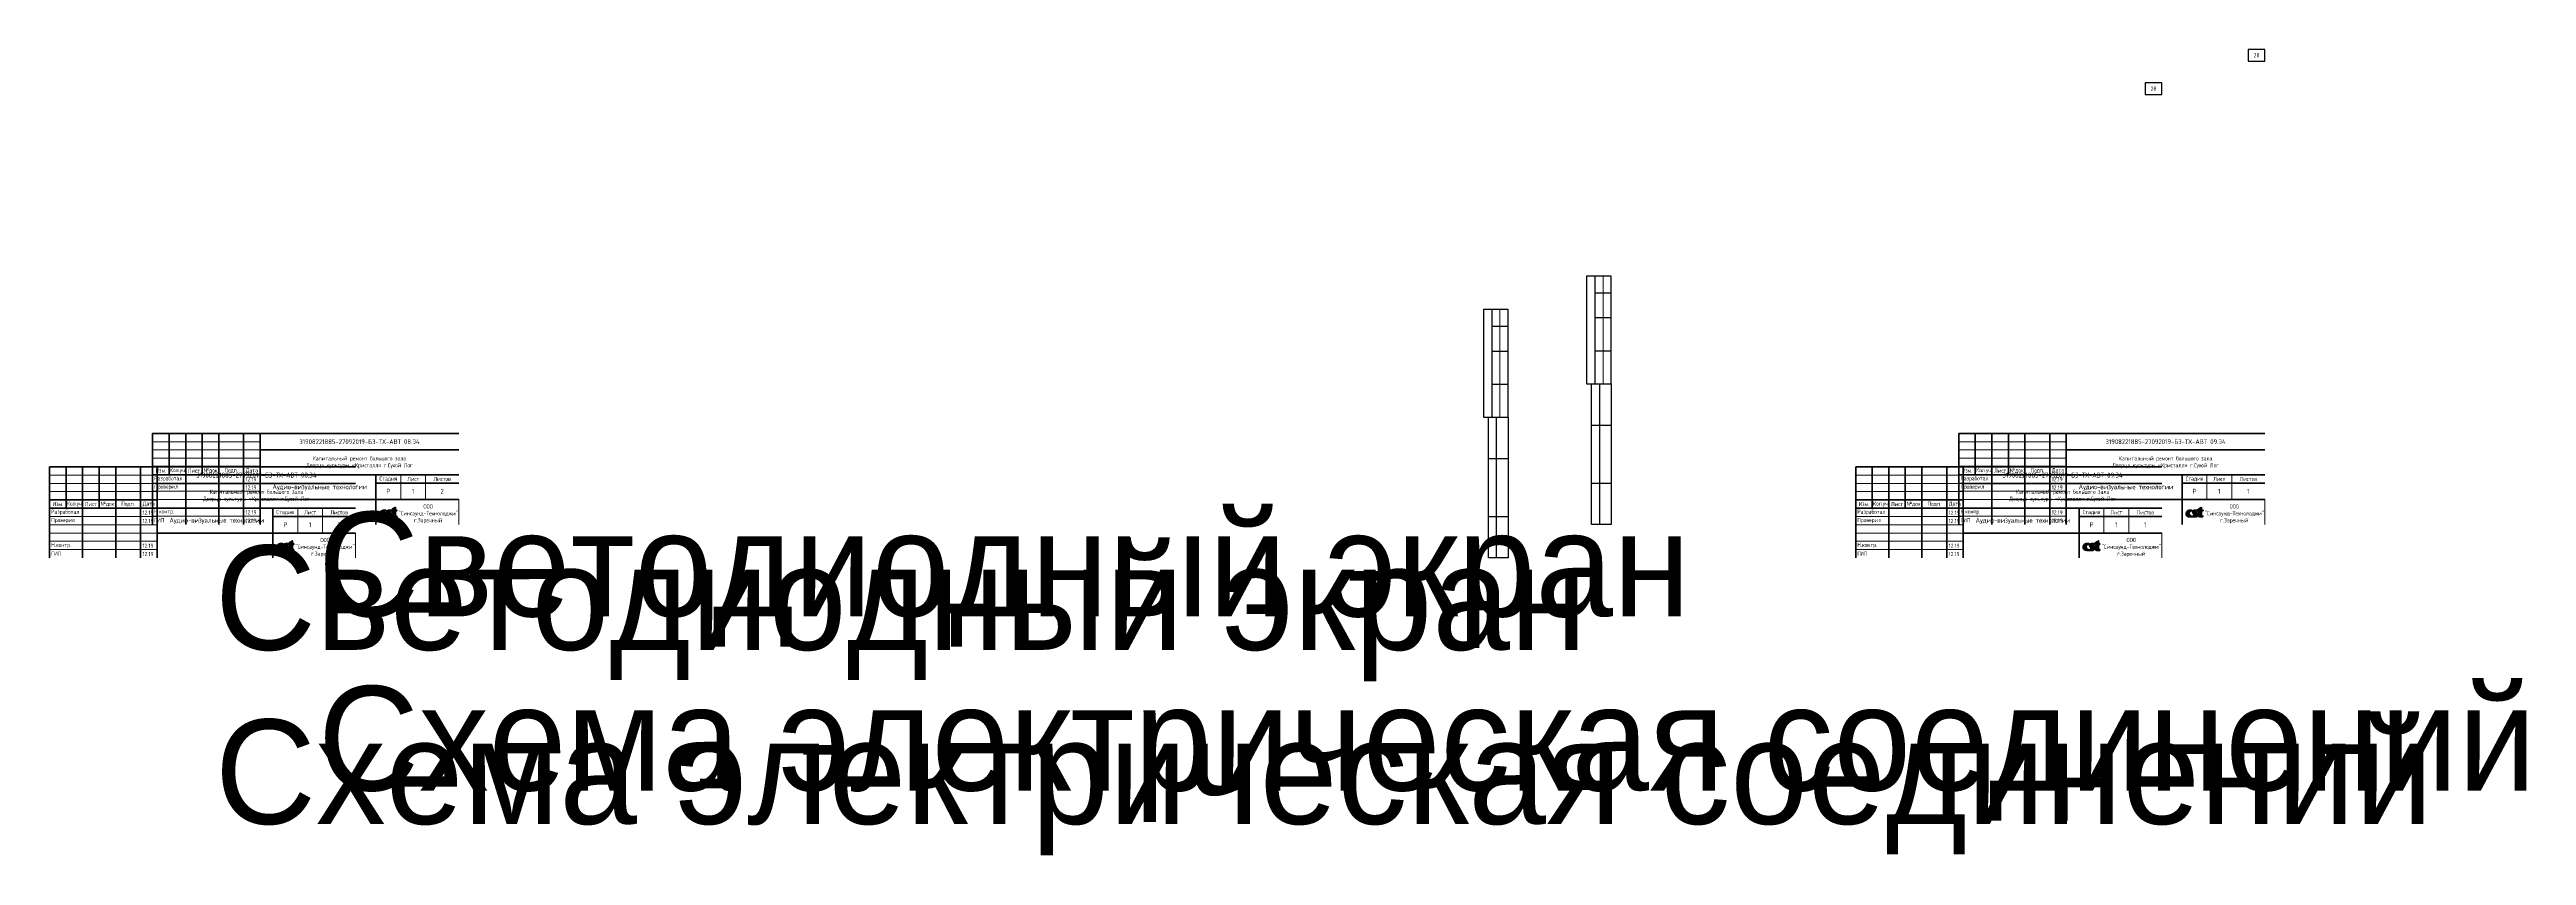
# Model space of a CAD drawing. Header units: millimetres. Extents: x -610846 to 2504857, y -1998781 to 277389.
# Drawn here: x 803 to 150509, y -201564 to -152854 of the extents above; entities that cross this region are included whole.
import ezdxf
from ezdxf.enums import TextEntityAlignment as Align

# ---------------------------------------------------------------- set-up
doc = ezdxf.new("R2018")
doc.units = ezdxf.units.MM
doc.linetypes.add('CONTI', pattern=[0])
doc.layers.get('0').update_dxf_attribs({"lineweight": 25})
for name, color, linetype, lineweight in [('01 Рама листа', 7, 'Continuous', 40), ('01 Штамп листа', 7, 'Continuous', 30), ('Рамка', 7, 'Continuous', 40)]:
    doc.layers.add(name, color=color, linetype=linetype, lineweight=lineweight)
doc.layers.add('RAMKA', color=7, linetype='CONTI')
doc.styles.add('GOST 2.304', font='GOST.TTF')
doc.styles.get("Standard").update_dxf_attribs({"font": 'GOST.TTF'})

# ---------------------------------------------------------------- blocks, each defined once
blk = doc.blocks.new('A$C491C5DBD')
at = {"ltscale": 200}
h = blk.add_hatch(color=250, dxfattribs=at)
h.dxf.hatch_style = 1
edge = h.paths.add_edge_path()
edge.add_spline(control_points=[(-740, 448), (-847, 559), (-923, 732), (-748, 732), (-748, 732)], knot_values=[0.7857143, 0.7857143, 0.7857143, 0.7857143, 0.8035714, 0.8214286, 0.8214286, 0.8214286, 0.8214286], degree=3, periodic=0)
edge.add_spline(control_points=[(-748, 732), (-748, 732), (-570, 732), (-570, 732), (-570, 732)], knot_values=[0.75, 0.75, 0.75, 0.75, 0.7678571, 0.7857143, 0.7857143, 0.7857143, 0.7857143], degree=3, periodic=0)
edge.add_spline(control_points=[(-570, 732), (-570, 732), (-574, 216), (-574, 216), (-574, 216)], knot_values=[0.7142857, 0.7142857, 0.7142857, 0.7142857, 0.7321429, 0.75, 0.75, 0.75, 0.75], degree=3, periodic=0)
edge.add_spline(control_points=[(-574, 216), (-575, 106), (-514, 0), (-379, 0), (-379, 0), (-379, 0), (0, 0), (0, 0), (0, 0)], knot_values=[0.6428571, 0.6428571, 0.6428571, 0.6428571, 0.6785714, 0.6785714, 0.6785714, 0.6786717, 0.6964286, 0.7142857, 0.7142857, 0.7142857, 0.7142857], degree=3, periodic=0)
edge.add_spline(control_points=[(0, 0), (0, 0), (2, 98), (2, 98), (2, 98)], knot_values=[0.6071429, 0.6071429, 0.6071429, 0.6071429, 0.625, 0.6428571, 0.6428571, 0.6428571, 0.6428571], degree=3, periodic=0)
edge.add_spline(control_points=[(2, 98), (2, 98), (-95, 98), (-95, 98), (-95, 98)], knot_values=[0.5714286, 0.5714286, 0.5714286, 0.5714286, 0.5892857, 0.6071429, 0.6071429, 0.6071429, 0.6071429], degree=3, periodic=0)
edge.add_spline(control_points=[(-95, 98), (-143, 98), (-164, 132), (-164, 179), (-164, 179), (-164, 179), (-164, 732), (-164, 732), (-164, 732)], knot_values=[0.5, 0.5, 0.5, 0.5, 0.5357143, 0.5357143, 0.5357143, 0.5358145, 0.5535714, 0.5714286, 0.5714286, 0.5714286, 0.5714286], degree=3, periodic=0)
edge.add_spline(control_points=[(-164, 732), (-164, 732), (6, 732), (6, 732), (6, 732)], knot_values=[0.4642857, 0.4642857, 0.4642857, 0.4642857, 0.4821429, 0.5, 0.5, 0.5, 0.5], degree=3, periodic=0)
edge.add_spline(control_points=[(6, 732), (6, 732), (6, 819), (6, 819), (6, 819)], knot_values=[0.4285714, 0.4285714, 0.4285714, 0.4285714, 0.4464286, 0.4642857, 0.4642857, 0.4642857, 0.4642857], degree=3, periodic=0)
edge.add_spline(control_points=[(6, 819), (6, 819), (-164, 819), (-164, 819), (-164, 819)], knot_values=[0.3928571, 0.3928571, 0.3928571, 0.3928571, 0.4107143, 0.4285714, 0.4285714, 0.4285714, 0.4285714], degree=3, periodic=0)
edge.add_spline(control_points=[(-164, 819), (-164, 819), (-164, 1167), (-164, 1167), (-164, 1167)], knot_values=[0.3571429, 0.3571429, 0.3571429, 0.3571429, 0.375, 0.3928571, 0.3928571, 0.3928571, 0.3928571], degree=3, periodic=0)
edge.add_spline(control_points=[(-164, 1167), (-164, 1167), (-572, 929), (-572, 929), (-572, 929)], knot_values=[0.3214286, 0.3214286, 0.3214286, 0.3214286, 0.3392857, 0.3571429, 0.3571429, 0.3571429, 0.3571429], degree=3, periodic=0)
edge.add_spline(control_points=[(-572, 929), (-572, 929), (-574, 819), (-574, 819), (-574, 819)], knot_values=[0.2857143, 0.2857143, 0.2857143, 0.2857143, 0.3035714, 0.3214286, 0.3214286, 0.3214286, 0.3214286], degree=3, periodic=0)
edge.add_spline(control_points=[(-574, 819), (-574, 819), (-1006, 819), (-1006, 819), (-1006, 819)], knot_values=[0.25, 0.25, 0.25, 0.25, 0.2678571, 0.2857143, 0.2857143, 0.2857143, 0.2857143], degree=3, periodic=0)
edge.add_spline(control_points=[(-1006, 819), (-1211, 819), (-1326, 668), (-1196, 446), (-1196, 446)], knot_values=[0.2142857, 0.2142857, 0.2142857, 0.2142857, 0.2321429, 0.25, 0.25, 0.25, 0.25], degree=3, periodic=0)
edge.add_spline(control_points=[(-1196, 446), (-1143, 355), (-1019, 283), (-1109, 141), (-1109, 141)], knot_values=[0.1785714, 0.1785714, 0.1785714, 0.1785714, 0.1964286, 0.2142857, 0.2142857, 0.2142857, 0.2142857], degree=3, periodic=0)
edge.add_spline(control_points=[(-1109, 141), (-1153, 72), (-1286, 71), (-1418, 98), (-1418, 98)], knot_values=[0.1428571, 0.1428571, 0.1428571, 0.1428571, 0.1607143, 0.1785714, 0.1785714, 0.1785714, 0.1785714], degree=3, periodic=0)
edge.add_spline(control_points=[(-1418, 98), (-1599, 134), (-1703, 352), (-1660, 523), (-1660, 523)], knot_values=[0.1071429, 0.1071429, 0.1071429, 0.1071429, 0.125, 0.1428571, 0.1428571, 0.1428571, 0.1428571], degree=3, periodic=0)
edge.add_spline(control_points=[(-1660, 523), (-1630, 638), (-1558, 732), (-1451, 732), (-1451, 732)], knot_values=[0.0714286, 0.0714286, 0.0714286, 0.0714286, 0.0892857, 0.1071429, 0.1071429, 0.1071429, 0.1071429], degree=3, periodic=0)
edge.add_spline(control_points=[(-1451, 732), (-1451, 732), (-1312, 732), (-1312, 732), (-1312, 732)], knot_values=[0.0357143, 0.0357143, 0.0357143, 0.0357143, 0.0535714, 0.0714286, 0.0714286, 0.0714286, 0.0714286], degree=3, periodic=0)
edge.add_spline(control_points=[(-1312, 732), (-1312, 732), (-1312, 819), (-1312, 819)], knot_values=[0, 0, 0, 0, 0.0357143, 0.0357143, 0.0357143, 0.0357143], degree=3, periodic=0)
edge.add_spline(control_points=[(-1312, 819), (-1312, 819), (-1656, 819), (-1656, 819), (-1656, 819)], knot_values=[0.9642857, 0.9642857, 0.9642857, 0.9642857, 0.9821429, 1, 1, 1, 1], degree=3, periodic=0)
edge.add_spline(control_points=[(-1656, 819), (-1817, 819), (-2018, 664), (-2038, 477), (-2038, 477)], knot_values=[0.9285714, 0.9285714, 0.9285714, 0.9285714, 0.9464286, 0.9642857, 0.9642857, 0.9642857, 0.9642857], degree=3, periodic=0)
edge.add_spline(control_points=[(-2038, 477), (-2073, 146), (-1843, 0), (-1565, 0), (-1565, 0), (-1565, 0), (-836, 0), (-836, 0), (-836, 0)], knot_values=[0.8571429, 0.8571429, 0.8571429, 0.8571429, 0.8928571, 0.8928571, 0.8928571, 0.8929574, 0.9107143, 0.9285714, 0.9285714, 0.9285714, 0.9285714], degree=3, periodic=0)
edge.add_spline(control_points=[(-836, 0), (-639, 0), (-585, 288), (-740, 448), (-740, 448)], knot_values=[0.8214286, 0.8214286, 0.8214286, 0.8214286, 0.8392857, 0.8571429, 0.8571429, 0.8571429, 0.8571429], degree=3, periodic=0)
at = {"color": 250}
for points, knots in [([(-836, 0), (-836, 0), (-836, 0), (-1565, 0), (-1565, 0), (-1565, 0), (-1843, 0), (-2073, 146), (-2038, 477)], [0.857142857, 0.857142857, 0.857142857, 0.857142857, 0.857142867, 0.892857143, 0.892857143, 0.892857143, 0.892857153, 0.928571429, 0.928571429, 0.928571429, 0.928571429]), ([(-2038, 477), (-2038, 477), (-2018, 664), (-1817, 819), (-1656, 819)], [0.928571429, 0.928571429, 0.928571429, 0.928571429, 0.928571439, 0.964285714, 0.964285714, 0.964285714, 0.964285714]), ([(-1660, 523), (-1660, 523), (-1703, 352), (-1599, 134), (-1418, 98)], [0.107142857, 0.107142857, 0.107142857, 0.107142857, 0.107142867, 0.142857143, 0.142857143, 0.142857143, 0.142857143]), ([(-1451, 732), (-1451, 732), (-1558, 732), (-1630, 638), (-1660, 523)], [0.071428571, 0.071428571, 0.071428571, 0.071428571, 0.071428581, 0.107142857, 0.107142857, 0.107142857, 0.107142857]), ([(-1656, 819), (-1656, 819), (-1656, 819), (-1312, 819), (-1312, 819)], [0.964285714, 0.964285714, 0.964285714, 0.964285714, 0.964285724, 1, 1, 1, 1]), ([(-1312, 732), (-1312, 732), (-1312, 732), (-1451, 732), (-1451, 732)], [0.035714286, 0.035714286, 0.035714286, 0.035714286, 0.035714296, 0.071428571, 0.071428571, 0.071428571, 0.071428571]), ([(-1418, 98), (-1418, 98), (-1286, 71), (-1153, 72), (-1109, 141)], [0.142857143, 0.142857143, 0.142857143, 0.142857143, 0.142857153, 0.178571429, 0.178571429, 0.178571429, 0.178571429]), ([(-1196, 446), (-1196, 446), (-1326, 668), (-1211, 819), (-1006, 819)], [0.214285714, 0.214285714, 0.214285714, 0.214285714, 0.214285724, 0.25, 0.25, 0.25, 0.25]), ([(-1109, 141), (-1109, 141), (-1019, 283), (-1143, 355), (-1196, 446)], [0.178571429, 0.178571429, 0.178571429, 0.178571429, 0.178571439, 0.214285714, 0.214285714, 0.214285714, 0.214285714]), ([(-1006, 819), (-1006, 819), (-1006, 819), (-574, 819), (-574, 819)], [0.25, 0.25, 0.25, 0.25, 0.25000001, 0.285714286, 0.285714286, 0.285714286, 0.285714286]), ([(-748, 732), (-748, 732), (-923, 732), (-847, 559), (-740, 448)], [0.785714286, 0.785714286, 0.785714286, 0.785714286, 0.785714296, 0.821428571, 0.821428571, 0.821428571, 0.821428571]), ([(-740, 448), (-740, 448), (-585, 288), (-639, 0), (-836, 0)], [0.821428571, 0.821428571, 0.821428571, 0.821428571, 0.821428581, 0.857142857, 0.857142857, 0.857142857, 0.857142857]), ([(-570, 732), (-570, 732), (-570, 732), (-748, 732), (-748, 732)], [0.75, 0.75, 0.75, 0.75, 0.75000001, 0.785714286, 0.785714286, 0.785714286, 0.785714286]), ([(0, 0), (0, 0), (0, 0), (-379, 0), (-379, 0), (-379, 0), (-514, 0), (-575, 106), (-574, 216)], [0.642857143, 0.642857143, 0.642857143, 0.642857143, 0.642857153, 0.678571429, 0.678571429, 0.678571429, 0.678571439, 0.714285714, 0.714285714, 0.714285714, 0.714285714]), ([(-574, 819), (-574, 819), (-574, 819), (-572, 929), (-572, 929)], [0.285714286, 0.285714286, 0.285714286, 0.285714286, 0.285714296, 0.321428571, 0.321428571, 0.321428571, 0.321428571]), ([(-574, 216), (-574, 216), (-574, 216), (-570, 732), (-570, 732)], [0.714285714, 0.714285714, 0.714285714, 0.714285714, 0.714285724, 0.75, 0.75, 0.75, 0.75]), ([(-572, 929), (-572, 929), (-572, 929), (-164, 1167), (-164, 1167)], [0.321428571, 0.321428571, 0.321428571, 0.321428571, 0.321428581, 0.357142857, 0.357142857, 0.357142857, 0.357142857]), ([(-164, 1167), (-164, 1167), (-164, 1167), (-164, 819), (-164, 819)], [0.357142857, 0.357142857, 0.357142857, 0.357142857, 0.357142867, 0.392857143, 0.392857143, 0.392857143, 0.392857143]), ([(-164, 819), (-164, 819), (-164, 819), (6, 819), (6, 819)], [0.392857143, 0.392857143, 0.392857143, 0.392857143, 0.392857153, 0.428571429, 0.428571429, 0.428571429, 0.428571429]), ([(6, 732), (6, 732), (6, 732), (-164, 732), (-164, 732)], [0.464285714, 0.464285714, 0.464285714, 0.464285714, 0.464285724, 0.5, 0.5, 0.5, 0.5]), ([(-164, 732), (-164, 732), (-164, 732), (-164, 179), (-164, 179), (-164, 179), (-164, 132), (-143, 98), (-95, 98)], [0.5, 0.5, 0.5, 0.5, 0.50000001, 0.535714286, 0.535714286, 0.535714286, 0.535714296, 0.571428571, 0.571428571, 0.571428571, 0.571428571]), ([(-95, 98), (-95, 98), (-95, 98), (2, 98), (2, 98)], [0.571428571, 0.571428571, 0.571428571, 0.571428571, 0.571428581, 0.607142857, 0.607142857, 0.607142857, 0.607142857]), ([(2, 98), (2, 98), (2, 98), (0, 0), (0, 0)], [0.607142857, 0.607142857, 0.607142857, 0.607142857, 0.607142867, 0.642857143, 0.642857143, 0.642857143, 0.642857143]), ([(6, 819), (6, 819), (6, 819), (6, 732), (6, 732)], [0.428571429, 0.428571429, 0.428571429, 0.428571429, 0.428571439, 0.464285714, 0.464285714, 0.464285714, 0.464285714])]:
    blk.add_open_spline(points, degree=3, knots=knots, dxfattribs=at)
blk.add_open_spline([(-1312, 819), (-1312, 819), (-1312, 732), (-1312, 732)], degree=3, dxfattribs=at)
blk = doc.blocks.new('Штамп основной')
at = {"lineweight": 13, "ltscale": 150}
for p, q in [((-1850, 500), (-1200, 500)), ((-1850, 450), (-1200, 450)), ((-1850, 400), (-1200, 400)), ((-1850, 250), (-1200, 250)), ((-1850, 200), (-1200, 200)), ((-1850, 150), (-1200, 150)), ((-1850, 100), (-1200, 100)), ((-1850, 50), (-1200, 50))]:
    blk.add_line(p, q, dxfattribs=at)
at = {"layer": '01 Рама листа', "ltscale": 150}
for p, q in [((0, 550), (-1850, 550)), ((-1850, 550), (-1850, 0)), ((-1750, 550), (-1750, 300)), ((-1650, 550), (-1650, 0)), ((-1550, 550), (-1550, 300)), ((-1450, 550), (-1450, 0)), ((-1300, 550), (-1300, 0)), ((-1200, 0), (-1200, 550)), ((-1200, 450), (0, 450)), ((-1850, 350), (-1200, 350)), ((-1850, 300), (-1200, 300)), ((-1200, 300), (0, 300)), ((-500, 0), (-500, 300)), ((-1200, 150), (0, 150)), ((-500, 250), (0, 250))]:
    blk.add_line(p, q, dxfattribs=at)
at = {"layer": 'Defpoints', "color": 250, "linetype": 'Continuous', "lineweight": 0, "ltscale": 50}
for p, q in [((-500, 150), (0, 150)), ((-500, 0), (-500, 150)), ((0, 150), (0, 0))]:
    blk.add_line(p, q, dxfattribs=at)
at = {"layer": 'RAMKA', "lineweight": 13, "ltscale": 150}
for p, q in [((-350, 300), (-350, 150)), ((-200, 300), (-200, 150))]:
    blk.add_line(p, q, dxfattribs=at)
at = {"layer": 'Рамка', "ltscale": 200, "xscale": 0.05, "yscale": 0.05, "zscale": 0.05}
blk.add_blockref('A$C491C5DBD', (-374, 45), dxfattribs=at)
at = {"style": 'GOST 2.304'}
for s, width, heights, insert, char_height, attachment_point in [('Изм.', 9.97, [5], (-1800, 325), 25, 5), ('Кол.уч', 10.31, [5], (-1700, 325), 25, 5), ('Лист', 9.97, [5], (-1600, 325), 25, 5), ('№док', 9.97, [5], (-1500, 325), 25, 5), ('Подп.', 15, [5], (-1375, 325), 25, 5), ('Дата', 9.97, [5], (-1250, 325), 25, 5), ('Капитальный ремонт большого зала \\PДворца культуры «Кристалл» г.Сухой Лог', 1175.99, [375], (-600, 375), 25, 5), ('Разработал', 20, [5], (-1840, 275), 25, 4), ('Проверил', 20, [5], (-1840, 225), 25, 4), ('Аудио-визуальные технологии', 674.52, [161], (-839, 223), 30, 5), ('Стадия', 15, [5], (-425, 275), 25, 5), ('Р', 15, [10], (-425, 200), 30, 5), ('Лист', 15, [5], (-275, 275), 25, 5), ('1', 15, [10], (-275, 200), 30, 5), ('Листов', 20.01, [5], (-100, 275), 25, 5), ('Н.контр.', 20, [5], (-1840, 75), 25, 4), ('ГИП', 20, [5], (-1840, 25), 25, 4)]:
    blk.add_mtext_dynamic_manual_height_columns(s, width=width, gutter_width=25, heights=heights, dxfattribs=dict(at, insert=insert, char_height=char_height, attachment_point=attachment_point))
at = {"color": 250, "ltscale": 200, "char_height": 25, "attachment_point": 4, "style": 'GOST 2.304'}
for insert in [(-1288, 273), (-1288, 223), (-1288, 73), (-1288, 23)]:
    blk.add_mtext_dynamic_manual_height_columns('12.19', width=93.63, gutter_width=125000, heights=[0], dxfattribs=dict(at, insert=insert))
at = {"style": 'GOST 2.304'}
for tag, p in [('ШИФР', (-600, 500)), ('ЛИСТОВ', (-100, 200))]:
    blk.add_attdef(tag, text='', height=30, dxfattribs=at).set_placement(p, align=Align.MIDDLE_CENTER)
at = {"lineweight": 30, "flags": 104}
blk.add_attdef('НАИМЕНОВАНИЕ', text='', height=30, dxfattribs=at).set_placement((-850, 75), align=Align.MIDDLE_CENTER)
at = {"layer": 'Рамка', "ltscale": 200, "insert": (-367, 121), "char_height": 25, "attachment_point": 1, "style": 'GOST 2.304'}
blk.add_mtext_dynamic_manual_height_columns('\\pxqc;ООО\\P"Синсаунд-Технолоджи"\\Pг.Заречный', width=365.16, gutter_width=1250, heights=[0], dxfattribs=at)
blk = doc.blocks.new('Номер страницы')
blk.add_lwpolyline([(-100, -70), (0, -70), (0, 0), (-100, 0)], close=True)
at = {"style": 'GOST 2.304'}
blk.add_attdef('НОМЕР', text='', height=25, dxfattribs=at).set_placement((-50, -34), align=Align.MIDDLE_CENTER)
blk = doc.blocks.new('Штамп боковой')
at = {"lineweight": 30, "ltscale": 150}
for p, q in [((0, 1500), (-150, 1500)), ((-150, 1500), (-150, 850)), ((-100, 1500), (-100, 850)), ((0, 850), (0, 1500)), ((-100, 1400), (0, 1400)), ((-100, 1250), (0, 1250)), ((-100, 1050), (0, 1050)), ((-150, 850), (0, 850)), ((-120, 0), (-120, 850)), ((-120, 850), (0, 850)), ((-70, 0), (-70, 850)), ((0, 850), (0, 0)), ((-120, 600), (0, 600)), ((-120, 250), (0, 250)), ((0, 0), (-120, 0))]:
    blk.add_line(p, q, dxfattribs=at)
at = {"lineweight": 20, "ltscale": 150}
blk.add_line((-50, 1500), (-50, 850), dxfattribs=at)

msp = doc.modelspace()

# ---------------------------------------------------------------- block references
at = {"lineweight": 9}
ref = msp.add_blockref('Штамп основной', (134696, -181554), dxfattribs=dict(at, xscale=10, yscale=10, zscale=10))
ref.add_attrib('ШИФР', '31908221885-27092019-БЗ-ТХ-АВТ 09.Э4', dxfattribs={"height": 300, "style": 'GOST 2.304'}).set_placement((128696, -176554), align=Align.MIDDLE_CENTER)
ref.add_attrib('ЛИСТОВ', '1', dxfattribs={"height": 300, "style": 'GOST 2.304'}).set_placement((133696, -179554), align=Align.MIDDLE_CENTER)
ref = msp.add_blockref('Штамп основной', (128467, -183575), dxfattribs=dict(at, xscale=10, yscale=10, zscale=10))
ref.add_attrib('ШИФР', '31908221885-27092019-БЗ-ТХ-АВТ 09.Э4', dxfattribs={"height": 300, "style": 'GOST 2.304'}).set_placement((122467, -178575), align=Align.MIDDLE_CENTER)
ref.add_attrib('ЛИСТОВ', '1', dxfattribs={"height": 300, "style": 'GOST 2.304'}).set_placement((127467, -181575), align=Align.MIDDLE_CENTER)
at = {"layer": '01 Штамп листа', "lineweight": 9, "xscale": 10, "yscale": 10, "zscale": 10}
for p in [(134696, -152854), (128467, -154875)]:
    msp.add_blockref('Номер страницы', p, dxfattribs=at).add_auto_attribs({'НОМЕР': '28'})
at = {"layer": '01 Штамп листа', "color": 7, "lineweight": 9, "xscale": 10, "yscale": 10, "zscale": 10}
for p in [(95196, -181554), (88967, -183575)]:
    msp.add_blockref('Штамп боковой', p, dxfattribs=at)
at = {"layer": '01 Штамп листа', "color": 7, "lineweight": 9}
ref = msp.add_blockref('Штамп основной', (25532, -181554), dxfattribs=dict(at, xscale=10, yscale=10, zscale=10))
ref.add_attrib('ШИФР', '31908221885-27092019-БЗ-ТХ-АВТ 08.Э4', dxfattribs={"layer": '0', "height": 300, "style": 'GOST 2.304'}).set_placement((19532, -176554), align=Align.MIDDLE_CENTER)
lines = msp.add_mtext('Светодиодный экран\\PСхема электрическая соединений', dxfattribs={"layer": '0', "insert": (17032, -180804), "char_height": 6312.26, "attachment_point": 1})
ref.add_attrib('НАИМЕНОВАНИЕ', '', (17032, -180804)).embed_mtext(lines)
ref.add_attrib('ЛИСТОВ', '2', dxfattribs={"layer": '0', "height": 300, "style": 'GOST 2.304'}).set_placement((24532, -179554), align=Align.MIDDLE_CENTER)
ref = msp.add_blockref('Штамп основной', (19303, -183575), dxfattribs=dict(at, xscale=10, yscale=10, zscale=10))
ref.add_attrib('ШИФР', '31908221885-27092019-БЗ-ТХ-АВТ 08.Э4', dxfattribs={"layer": '0', "height": 300, "style": 'GOST 2.304'}).set_placement((13303, -178575), align=Align.MIDDLE_CENTER)
lines = msp.add_mtext('Светодиодный экран\\PСхема электрическая соединений', dxfattribs={"layer": '0', "insert": (10803, -182825), "char_height": 6312.26, "attachment_point": 1})
ref.add_attrib('НАИМЕНОВАНИЕ', '', (10803, -182825)).embed_mtext(lines)
ref.add_attrib('ЛИСТОВ', '2', dxfattribs={"layer": '0', "height": 300, "style": 'GOST 2.304'}).set_placement((18303, -181575), align=Align.MIDDLE_CENTER)

doc.saveas('drawing.dxf')
